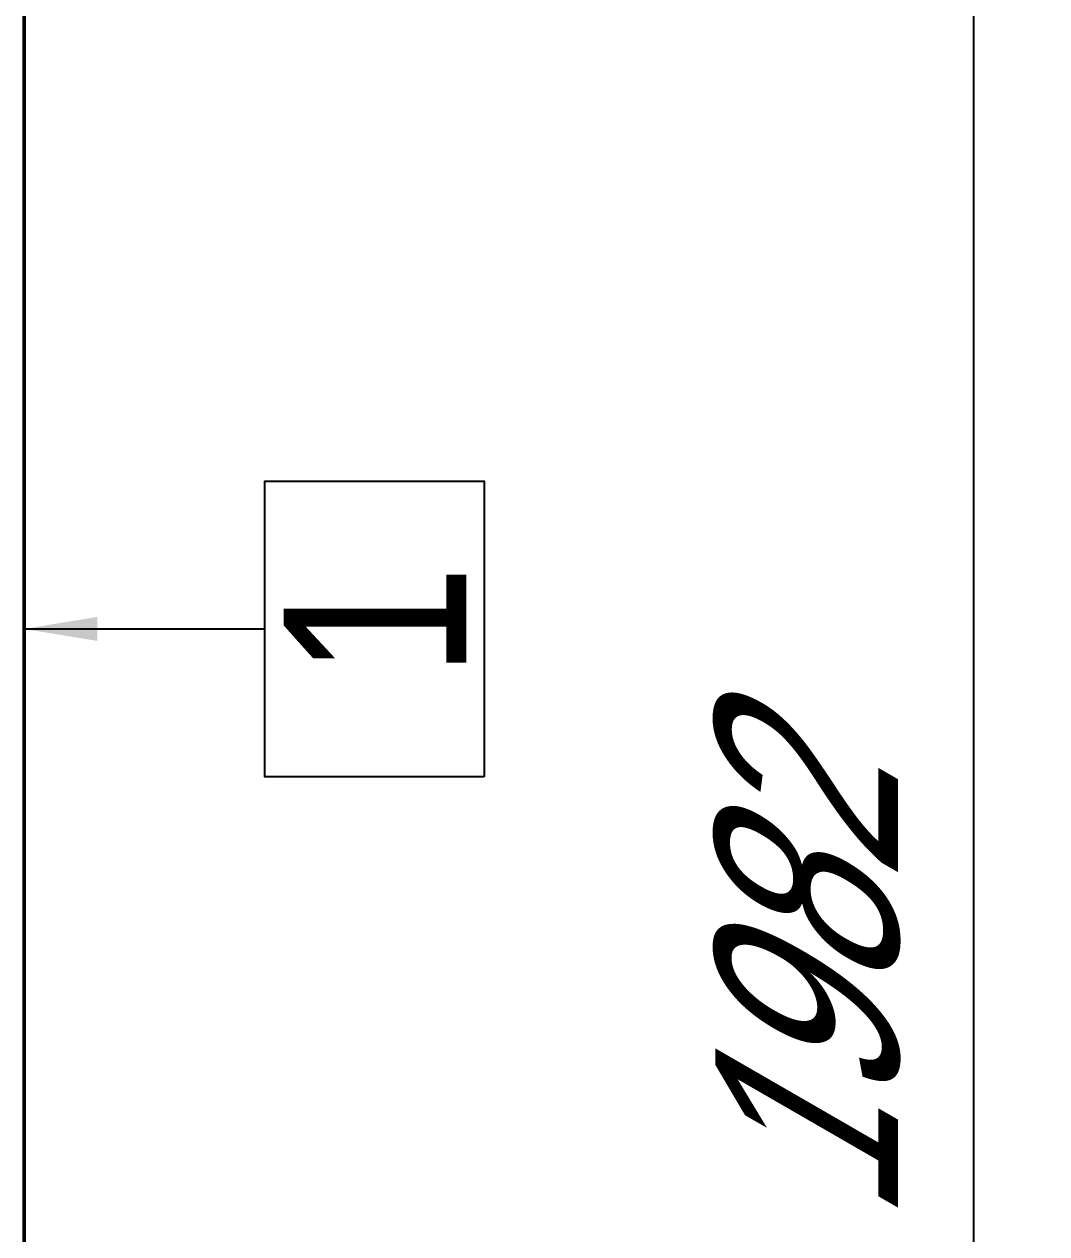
# Model space of a CAD drawing. Header units: millimetres. Extents: x 0 to 594, y 0 to 420.
# Drawn here: x 214.21 to 228.2, y 318.72 to 335.27 of the extents above; entities that cross this region are included whole.
import ezdxf
from ezdxf import colors
from ezdxf.entities.mleader import LeaderData, LeaderLine
from ezdxf.enums import TextEntityAlignment as Align
from ezdxf.math import Vec2, Vec3

# ---------------------------------------------------------------- set-up
doc = ezdxf.new("R2010")
doc.units = ezdxf.units.MM
doc.header["$LTSCALE"] = 0.25
doc.layers.add('주석', color=7, linetype='Continuous')
doc.layers.add('치수', color=1, linetype='Continuous')
doc.layers.add('파이프 작은 보어', color=30, linetype='Continuous', lineweight=50)
doc.styles.add('AdskIsoAnnotation', font='arial.ttf', dxfattribs={"width": 0.8, "height": 1})
doc.styles.add('AdskIsoMetric', font='arial.ttf', dxfattribs={"width": 0.8, "height": 2.5})
doc.styles.add('AdskIsoMetric30', font='arial.ttf', dxfattribs={"width": 0.8, "oblique": 30, "height": 2.5})
doc.styles.get("Standard").update_dxf_attribs({"font": 'arial.ttf'})
doc.dimstyles.new('AdskIsoMetric', dxfattribs={"dimtxt": 2.5, "dimasz": 2.5, "dimexe": 1, "dimexo": 2, "dimgap": 0.8, "dimtad": 1, "dimdec": 0, "dimrnd": 1, "dimzin": 0, "dimdsep": 46, "dimtxsty": 'AdskIsoMetric', "dimcen": 0, "dimclrt": 7, "dimadec": 0, "dimazin": 0, "dimtfac": 1, "dimtdec": 0, "dimtmove": 1, "dimatfit": 3, "dimfxl": 0, "dimfrac": 2, "dimtolj": 1, "dimtzin": 0, "dimarcsym": 0})

# ---------------------------------------------------------------- blocks, each defined once
blk = doc.blocks.new('*D64')
at = {"layer": 'Defpoints', "color": 0}
for p in [(214.207, 352.324), (227.198, 344.824), (214.207, 304.013)]:
    blk.add_point(p, dxfattribs=at)
at = {"layer": '치수', "color": 0, "lineweight": -2}
for p, q in [((227.198, 299.013), (227.198, 342.324)), ((216.207, 302.858), (228.198, 295.936))]:
    blk.add_line(p, q, dxfattribs=at)
at = {"layer": '치수', "color": 0}
for points in [[(226.781, 342.324), (227.614, 342.324), (227.198, 344.824)], [(226.781, 299.013), (227.614, 299.013), (227.198, 296.513)]]:
    blk.add_solid(points, dxfattribs=at)
at = {"layer": '치수', "color": 7, "insert": (224.93, 321.977), "char_height": 2.5, "attachment_point": 5, "rotation": 90, "style": 'AdskIsoMetric30'}
blk.add_mtext('\\A1;1982', dxfattribs=at)
blk = doc.blocks.new('AnnoRect')
at = {"color": 0, "linetype": 'ByBlock', "lineweight": -2}
blk.add_wipeout([(-0.8095, -0.6), (-0.8095, 0.6), (0.8095, 0.6), (0.8095, -0.6)], dxfattribs=at)
blk.add_lwpolyline([(-0.8095, -0.6), (-0.8095, 0.6), (0.8095, 0.6), (0.8095, -0.6)], close=True, dxfattribs=at)
at = {"color": 0, "linetype": 'ByBlock', "lineweight": -2, "style": 'AdskIsoAnnotation', "width": 0.8}
blk.add_attdef('XX', text='', height=1, dxfattribs=at).set_placement((0, 0), align=Align.MIDDLE_CENTER)

msp = doc.modelspace()

# ---------------------------------------------------------------- linework, layer by layer
at = {"layer": '파이프 작은 보어'}
msp.add_lwpolyline([(214.2071, 309.339), (214.2071, 346.9978)], dxfattribs=at)

# ---------------------------------------------------------------- dimensions: what is measured, and where the dimension line sits
at = {"layer": '치수'}
dim = msp.add_linear_dim(base=(227.1975, 344.8236), p1=(214.2071, 304.0132), p2=(214.2071, 352.3236), angle=90, text='1982', dimstyle='AdskIsoMetric', override={"dimtad": 0, "dimlfac": 41.033174, "dimtxsty": 'AdskIsoMetric30', "dimse1": 0, "dimse2": 1, "dimsd1": 0, "dimsd2": 0, "dimtmove": 1}, dxfattribs=at)
dim.commit()
dim.dimension.update_dxf_attribs({"geometry": '*D64', "text_midpoint": (224.9304, 321.9773), "dimtype": 160})

# ---------------------------------------------------------------- leaders
at = {"layer": '주석'}
ml = msp.add_multileader_mtext('Standard', dxfattribs=at)
ml.set_content('')
ml.set_leader_properties()
ml.build(insert=Vec2(0, 0))
ml.multileader.update_dxf_attribs({"dogleg_length": 0, "arrow_head_size": 0})
ctx = ml.context
ctx.base_point, ctx.arrow_head_size = Vec3(217.5, 327), 0
notes = []
notes.append((ctx, [(0, (1, 1, 0), (217.5, 327), (-1, 0), 0, [(0, [(214.2071, 327)], 0, [])])]))
ctx.mtext, ml.multileader.dxf.content_type = None, 0
for ctx, leaders in notes:
    for number, flags, end, landing, length, lines in leaders:
        leader = LeaderData()
        leader.index, (leader.has_last_leader_line, leader.has_dogleg_vector, leader.attachment_direction) = number, flags
        leader.last_leader_point, leader.dogleg_vector, leader.dogleg_length = Vec3(end), Vec3(landing), length
        for number, points, colour, breaks in lines:
            line = LeaderLine()
            line.index, line.vertices, line.color, line.breaks = number, Vec3.list(points), colors.encode_raw_color(colour), breaks
            leader.lines.append(line)
        ctx.leaders.append(leader)

# ---------------------------------------------------------------- next in the draw order: block references
ref = msp.add_blockref('AnnoRect', (219, 327), dxfattribs=dict(at, xscale=2.5, yscale=2.5, zscale=2.5, rotation=90.00000001641173))
ref.add_attrib('XX_001', '1', (220.2551, 326.3274), dxfattribs={"layer": '0', "color": 0, "linetype": 'ByBlock', "lineweight": -2, "height": 2.5, "rotation": 90, "style": 'AdskIsoAnnotation', "width": 0.8})

doc.saveas('drawing.dxf')
